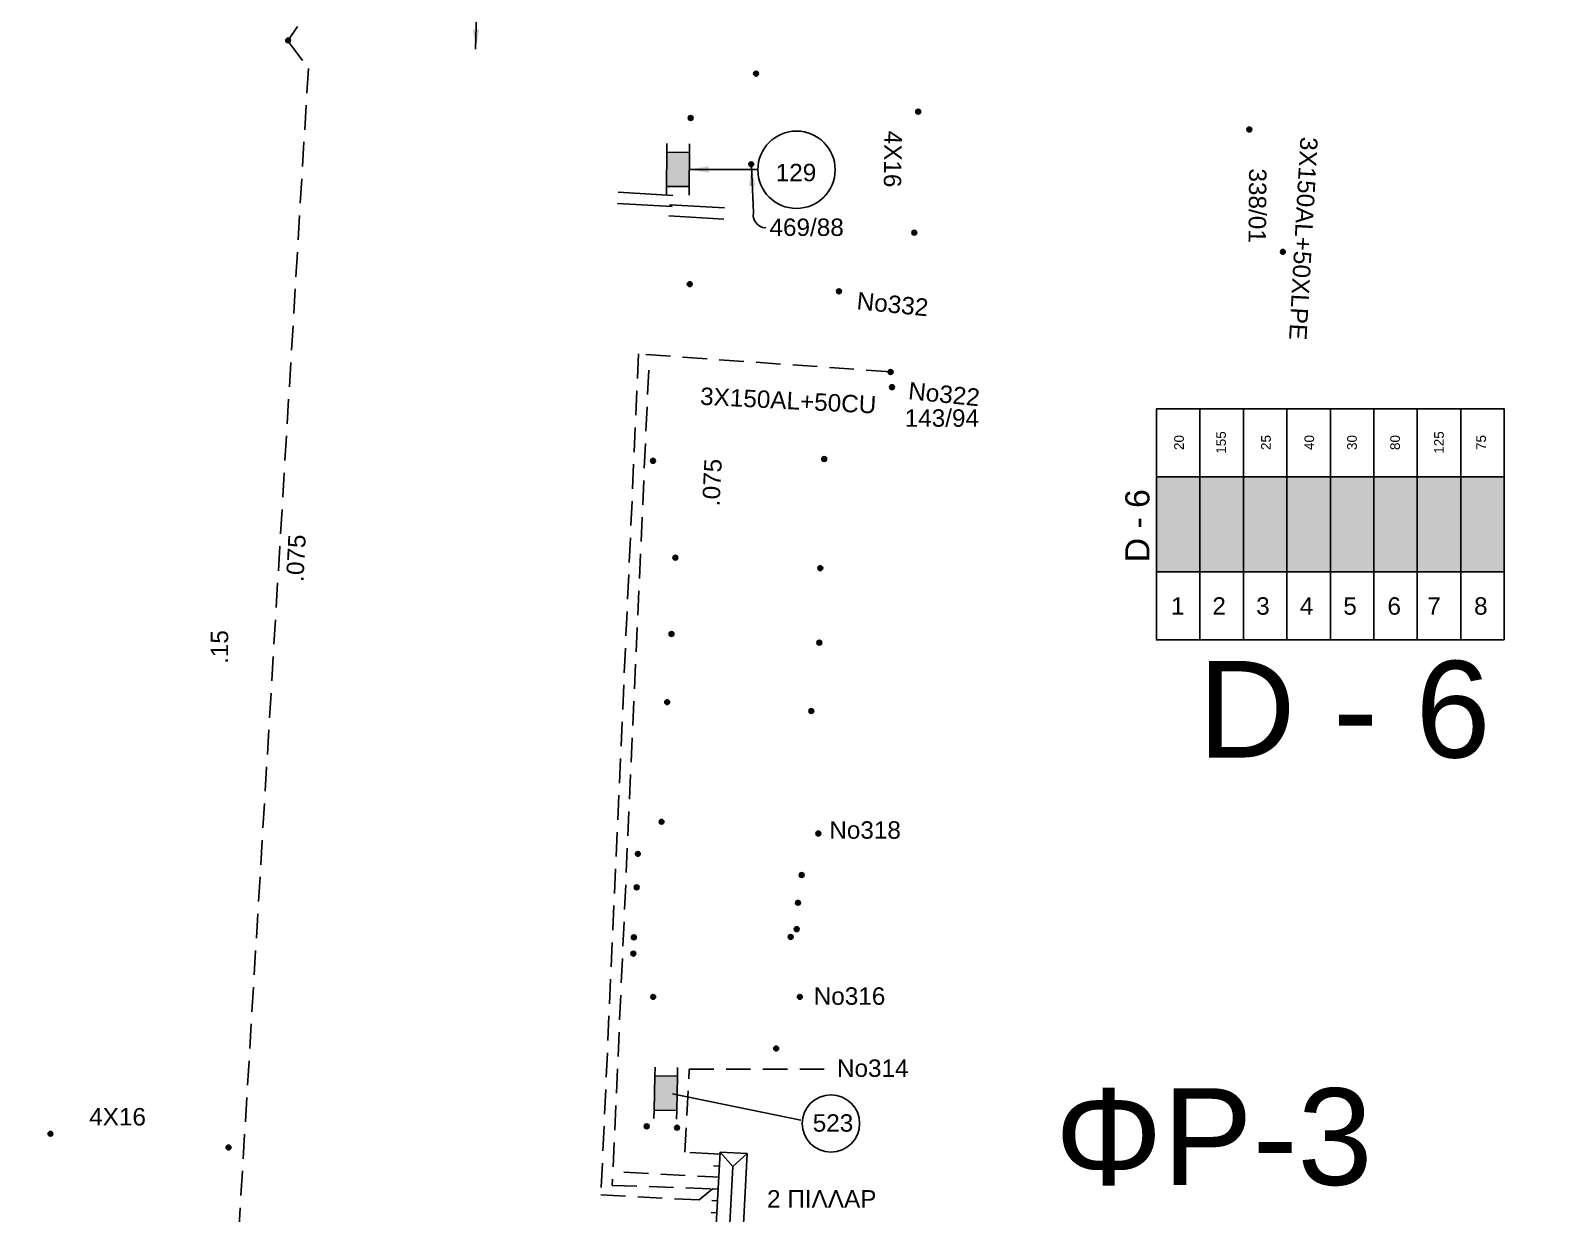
# Model space of a CAD drawing. Header units: millimetres. Extents: x 738 to 2138, y 37 to 533.
# Drawn here: x 839.1 to 918.4, y 319.4 to 380.6 of the extents above; entities that cross this region are included whole.
import ezdxf
from ezdxf.enums import TextEntityAlignment as Align

# ---------------------------------------------------------------- set-up
doc = ezdxf.new("R2010")
doc.units = ezdxf.units.MM
doc.linetypes.add('DASHED', pattern=[19.05, 12.7, -6.35])
for name, color, linetype in [('Link Box 4 Διευθύνσεων', 7, 'Continuous'), ('Άγνωστα', 7, 'Continuous'), ('Ασφαλειοκιβώτια Χ.Τ 8 αναχωρήσεων', 7, 'Continuous'), ('Εναέρια παροχή ΧΤ 4x16', 7, 'Continuous'), ('Επιγραφές - Σχήματα', 7, 'Continuous'), ('Καλώδια ΧΤ   3x150 AL+50XLPE', 7, 'DASHED'), ('Καλώδια ΧΤ   3x150+50AL', 7, 'DASHED'), ('Καλώδια ΧΤ   3x150AL+50CU', 7, 'DASHED'), ('Συνδέσεις', 7, 'Continuous'), ('Τομή', 7, 'Continuous'), ('Υποσταθμός πόλεως', 7, 'Continuous'), ('Υπόβαθρο ΔΕΗ', 7, 'Continuous'), ('Υπόγεια Καλώδια Δικτύου ΧΤ   .075', 7, 'DASHED'), ('Υπόγεια Καλώδια Δικτύου ΧΤ   .15', 7, 'DASHED'), ('Υπόγεια καλώδια Παροχών ΧΤ   4x16AL', 7, 'DASHED')]:
    doc.layers.add(name, color=color, linetype=linetype)
doc.styles.add('arial', font='arial.ttf')
doc.styles.get("Standard").update_dxf_attribs({"font": 'arial.ttf'})
doc.linetypes.add('SYN_LINE', pattern='A,0.5,-0.0001,["/\\/\\/\\/",Standard,S=0.1,R=0,X=0,Y=-0.05],-0.25', length=0.7501)
doc.dimstyles.new('ISO-25', dxfattribs={"dimtxt": 2.5, "dimasz": 2.5, "dimexe": 1.25, "dimexo": 0.625, "dimtad": 1, "dimtxsty": 'Standard', "dimcen": 2.5, "dimadec": 0, "dimazin": 0, "dimtfac": 1, "dimtmove": 0, "dimatfit": 3, "dimfxl": 1, "dimarcsym": 0})

# ---------------------------------------------------------------- blocks, each defined once
blk = doc.blocks.new('LINK BOX 4 ΑΝΑΧΩΡΗΣΕΩΝ')
at = {"layer": 'Link Box 4 Διευθύνσεων', "ltscale": 40}
blk.add_hatch(color=256, dxfattribs=at).paths.add_polyline_path([(-3.54, 0), (-3.54, -4.67), (3.54, -4.67), (3.54, 0)])
for p, q in [((-3.54, 0), (-5.33, 0)), ((5.33, 0), (3.54, 0)), ((-3.54, -4.67), (-5.33, -4.67)), ((5.33, -4.67), (3.54, -4.67))]:
    blk.add_line(p, q, dxfattribs=at)
blk.add_lwpolyline([(-3.54, -4.67), (-3.54, 0), (3.54, 0), (3.54, -4.67)], close=True, dxfattribs=at)
blk = doc.blocks.new('_ΣΥΝΔΕΣΗ')
at = {"layer": 'Συνδέσεις', "linetype": 'SYN_LINE', "ltscale": 40}
blk.add_hatch(color=256, dxfattribs=at).paths.add_polyline_path([(-116.75, 2339.64, 1), (-117.75, 2339.64, 1)])
at = {"layer": 'Συνδέσεις'}
blk.add_circle((-117.25, 2339.64), 0.5, dxfattribs=at)
blk = doc.blocks.new('ΤΟΜΗ')
at = {"layer": 'Τομή', "ltscale": 40}
for p, q in [((-5.68, 0), (5.68, 0)), ((5.68, -2.33), (-5.68, -2.33))]:
    blk.add_line(p, q, dxfattribs=at)
blk = doc.blocks.new('ΑΣΦΑΛΕΙΟΚΙΒΩΤΙΟ ΥΠΟΣΤΑΘΜΟΥ 8 ΑΝΑΧΩΡΗΣΕΩΝ')
at = {"layer": 'Ασφαλειοκιβώτια Χ.Τ 8 αναχωρήσεων', "ltscale": 40}
for p, q in [((-23.91, 36), (23.91, 36)), ((-9.83, 36), (-9.83, -36)), ((9.83, 36), (9.83, -36)), ((-23.91, 27), (23.91, 27)), ((-23.91, 18), (23.91, 18)), ((-23.91, 9), (23.91, 9)), ((-23.91, 0), (23.91, 0)), ((-23.91, -9), (23.91, -9)), ((-23.91, -18), (23.91, -18)), ((-23.91, -27), (23.91, -27))]:
    blk.add_line(p, q, dxfattribs=at)
at = {"layer": 'Ασφαλειοκιβώτια Χ.Τ 8 αναχωρήσεων'}
blk.add_lwpolyline([(-23.91, -36), (23.91, -36), (23.91, 36), (-23.91, 36)], close=True, dxfattribs=at)
for s, p in [('1', (-18.68, 32.99)), ('2', (-18.68, 24.42)), ('3', (-18.68, 15.35)), ('4', (-18.68, 6.32)), ('5', (-18.68, -2.69)), ('6', (-18.68, -11.82)), ('7', (-18.68, -20.07)), ('8', (-18.68, -29.75))]:
    blk.add_text(s, height=3.6, rotation=270, dxfattribs=at).set_placement(p)
at = {"layer": 'Ασφαλειοκιβώτια Χ.Τ 8 αναχωρήσεων', "ltscale": 40}
for tag, height, p in [('ΟΝΟΜΑ', 5, (-0.27, 39.95)), ('ΚΕΙΜΕΝΟ 1', 2, (16.95, 31.32)), ('ΚΕΙΜΕΝΟ 2', 2, (16.95, 22.62)), ('ΚΕΙΜΕΝΟ 3', 2, (16.95, 13.33)), ('ΚΕΙΜΕΝΟ 4', 2, (16.95, 4.36)), ('ΚΕΙΜΕΝΟ 5', 2, (16.95, -4.48)), ('ΚΕΙΜΕΝΟ 6', 2, (16.95, -13.4)), ('ΚΕΙΜΕΝΟ 7', 2, (16.95, -22.48)), ('ΚΕΙΜΕΝΟ 8', 2, (16.95, -31.21)), ('ΣΧ', 2, (-0.21, -38.43))]:
    blk.add_attdef(tag, text='', height=height, dxfattribs=at).set_placement(p, align=Align.MIDDLE_CENTER)
blk = doc.blocks.new('ΥΠΟΣΤΑΘΜΟΣ ΠΟΛΕΩΣ 9 ΑΝΑΧΩΡΗΣΕΩΝ')
at = {"layer": 'Υποσταθμός πόλεως', "ltscale": 40}
for p, q in [((-9.63, -2.82), (-9.63, -4)), ((-7.12, -2.82), (-7.12, -4)), ((-4.84, -2.82), (-4.84, -4)), ((-2.36, -2.82), (-2.36, -4)), ((0.09, -2.82), (0.09, -4)), ((2.55, -2.82), (2.55, -4)), ((5.02, -2.82), (5.02, -4)), ((7.48, -2.82), (7.48, -4)), ((9.61, -2.82), (9.61, -4))]:
    blk.add_line(p, q, dxfattribs=at)
blk.add_lwpolyline([(-10.02, 2.82), (10.02, 2.82), (10.02, -2.82), (-10.02, -2.82)], close=True, dxfattribs=at)
for points in [[(-7.21, 0), (-10.02, 2.82)], [(-10.02, -2.82), (-7.21, 0)], [(-7.21, 0), (7.21, 0)], [(7.21, 0), (10.02, 2.82)], [(10.02, -2.82), (7.21, 0)]]:
    blk.add_lwpolyline(points, dxfattribs=at)
at = {"layer": 'Υποσταθμός πόλεως', "linetype": 'SYN_LINE', "ltscale": 40, "flags": 1}
for tag, p in [('ΜΕΤΑΣΧΗΜΑΤΙΣΜΟΣ', (10.79, 1.71)), ('ΙΣΧΥΣ', (10.77, -1.08)), ('ΑΡΙΘΜΟΣ', (10.89, -3.8))]:
    blk.add_attdef(tag, p, '', height=1.8, dxfattribs=at)

msp = doc.modelspace()

# ---------------------------------------------------------------- hatches: boundary and pattern name
at = {"layer": 'Ασφαλειοκιβώτια Χ.Τ 8 αναχωρήσεων'}
h = msp.add_hatch(color=5, dxfattribs=at)
h.dxf.hatch_style = 1
h.paths.add_polyline_path([(899.65, 357.551), (897.4, 357.551), (897.4, 352.637), (899.65, 352.637)])
h = msp.add_hatch(color=30, dxfattribs=at)
h.dxf.hatch_style = 1
h.paths.add_polyline_path([(901.9, 357.551), (899.65, 357.551), (899.65, 352.637), (901.9, 352.637)])
h = msp.add_hatch(color=1, dxfattribs=at)
h.dxf.hatch_style = 1
h.paths.add_polyline_path([(904.15, 357.551), (901.9, 357.551), (901.9, 352.637), (904.15, 352.637)])
h = msp.add_hatch(color=133, dxfattribs=at)
h.dxf.hatch_style = 1
h.paths.add_polyline_path([(906.4, 357.551), (904.15, 357.551), (904.15, 352.637), (906.4, 352.637)])
h = msp.add_hatch(color=173, dxfattribs=at)
h.dxf.hatch_style = 1
h.paths.add_polyline_path([(908.65, 357.551), (906.4, 357.551), (906.4, 352.637), (908.65, 352.637)])
h = msp.add_hatch(color=85, dxfattribs=at)
h.dxf.hatch_style = 1
h.paths.add_polyline_path([(910.9, 357.551), (908.65, 357.551), (908.65, 352.637), (910.9, 352.637)])
h = msp.add_hatch(color=27, dxfattribs=at)
h.dxf.hatch_style = 1
h.paths.add_polyline_path([(913.15, 357.551), (910.9, 357.551), (910.9, 352.637), (913.15, 352.637)])
h = msp.add_hatch(color=2, dxfattribs=at)
h.dxf.hatch_style = 1
h.paths.add_polyline_path([(915.4, 357.551), (913.15, 357.551), (913.15, 352.637), (915.4, 352.637)])

# ---------------------------------------------------------------- linework, layer by layer
at = {"layer": 'Άγνωστα', "color": 133, "linetype": 'DASHED', "ltscale": 0.1, "const_width": 0.0000003}
msp.add_lwpolyline([(876.665, 378.36), (876.431, 373.832)], dxfattribs=at)
at = {"layer": 'Άγνωστα', "color": 62, "linetype": 'DASHED', "ltscale": 0.2, "const_width": 0.0000003}
msp.add_lwpolyline([(873.126, 367.513), (880.961, 367.133)], dxfattribs=at)
at = {"layer": 'Άγνωστα', "color": 6, "linetype": 'DASHED', "ltscale": 0.1, "const_width": 0.0000003}
for points in [[(871.315, 358.37), (871.042, 358.5), (871.104, 359.053), (871.66, 359.063), (871.701, 359.063), (880.26, 358.463)], [(870.589, 338.062), (870.291, 337.845), (870.291, 337.79), (870.281, 337.372), (870.816, 337.338), (879.096, 336.949)], [(870.271, 336.336), (870.437, 336.339), (869.69, 336.336), (869.59, 336.014), (869.869, 335.763), (870.013, 335.763), (871.582, 335.677), (871.625, 335.677), (878.906, 335.467)], [(870.363, 332.906), (869.932, 332.89), (869.489, 332.934), (869.489, 332.934), (869.586, 334.754), (878.783, 334.147)], [(870.236, 333.755), (869.988, 333.839), (870.086, 334.332), (870.086, 334.332), (878.507, 333.743)]]:
    msp.add_lwpolyline(points, dxfattribs=at)
at = {"layer": 'Άγνωστα', "color": 62, "linetype": 'DASHED', "ltscale": 0.1, "const_width": 0.0000003}
for points in [[(872.506, 353.37), (880.006, 352.827), (880.006, 352.827)], [(872.222, 349.422), (879.958, 348.973)], [(872.085, 345.89), (879.541, 345.436), (879.541, 345.436)], [(871.691, 339.711), (879.904, 339.099)], [(871.347, 330.641), (871.379, 330.641), (878.951, 330.641)], [(872.621, 326.917), (872.621, 327.969), (877.726, 327.969)]]:
    msp.add_lwpolyline(points, dxfattribs=at)
at = {"layer": 'Άγνωστα', "color": 62, "ltscale": 0.1, "const_width": 0.0000003}
msp.add_lwpolyline([(872.564, 324.32), (872.584, 323.911)], dxfattribs=at)
at = {"layer": 'Άγνωστα', "color": 27, "ltscale": 0.1, "const_width": 0.0000003}
msp.add_lwpolyline([(874.484, 321.902), (870.313, 322.121)], dxfattribs=at)
at = {"layer": 'Εναέρια παροχή ΧΤ 4x16', "color": 62, "linetype": 'DASHED', "ltscale": 0.1, "const_width": 0.0000003}
msp.add_lwpolyline([(885.067, 376.373), (884.859, 370.169)], dxfattribs=at)
at = {"layer": 'Εναέρια παροχή ΧΤ 4x16', "color": 133, "ltscale": 0.1, "const_width": 0.0000003}
msp.add_lwpolyline([(840.17, 323.559), (840.37, 323.588), (849.381, 322.851)], dxfattribs=at)
at = {"layer": 'Επιγραφές - Σχήματα'}
msp.add_lwpolyline([(876.542, 371.235), (876.535, 371.028), (876.583, 370.853), (876.671, 370.709), (876.783, 370.596), (876.905, 370.514), (877.022, 370.463), (877.119, 370.444), (877.181, 370.456)], dxfattribs=at)
for centre, radius in [((878.775, 373.446), 2), ((880.557, 324.096), 1.485)]:
    msp.add_circle(centre, radius, dxfattribs=at)
at = {"layer": 'Καλώδια ΧΤ   3x150 AL+50XLPE', "color": 62, "ltscale": 0.1, "const_width": 0.0000003}
msp.add_lwpolyline([(902.21, 375.461), (902.21, 375.397), (902.21, 375.038), (904.114, 374.974), (904.114, 374.974), (903.944, 369.195)], dxfattribs=at)
at = {"layer": 'Καλώδια ΧΤ   3x150+50AL', "color": 1, "ltscale": 0.1, "const_width": 0.0000003}
for points in [[(873.239, 376.114), (873.153, 376.114), (871.327, 376.218), (871.359, 378.207), (866.4, 378.381), (866.943, 387.198), (876.453, 386.868), (876.453, 391.828)], [(924.153, 366.44), (925.547, 366.449), (925.809, 375.409), (893.922, 376.945), (873.385, 377.9), (873.244, 374.777)]]:
    msp.add_lwpolyline(points, dxfattribs=at)
at = {"layer": 'Καλώδια ΧΤ   3x150AL+50CU', "linetype": 'Continuous', "ltscale": 0.1}
msp.add_line((872.356, 325.63), (878.996, 324.271), dxfattribs=at)
at = {"layer": 'Καλώδια ΧΤ   3x150AL+50CU', "color": 173, "linetype": 'DASHED', "ltscale": 0.1}
for points in [[(883.649, 362.992), (870.604, 363.914), (868.659, 320.403), (873.735, 320.137), (874.422, 320.713)], [(871.128, 363.083), (869.241, 320.892), (874.319, 320.716)]]:
    msp.add_lwpolyline(points, dxfattribs=at)
at = {"layer": 'Καλώδια ΧΤ   3x150AL+50CU', "color": 2, "ltscale": 0.1, "const_width": 0.0000003}
msp.add_lwpolyline([(871.128, 363.083), (883.719, 362.206)], dxfattribs=at)
at = {"layer": 'Καλώδια ΧΤ   3x150AL+50CU', "color": 30, "linetype": 'DASHED', "ltscale": 0.1}
msp.add_lwpolyline([(874.517, 322.528), (872.994, 322.607), (873.228, 326.9), (880.251, 326.9)], dxfattribs=at)
at = {"layer": 'Καλώδια ΧΤ   3x150AL+50CU', "color": 6, "linetype": 'DASHED', "ltscale": 0.1}
msp.add_lwpolyline([(869.847, 321.575), (874.454, 321.333)], dxfattribs=at)
at = {"layer": 'Υπόβαθρο ΔΕΗ', "ltscale": 0.1, "const_width": 0.0000003}
for points in [[(782.026, 280.351), (845.817, 275.005), (853.688, 411.72)], [(868.932, 377.837), (864.349, 283.741), (923.962, 280.563), (938.984, 373.708), (868.864, 377.735)], [(874.372, 377.467), (874.372, 377.332), (869.481, 283.467)]]:
    msp.add_lwpolyline(points, dxfattribs=at)
at = {"layer": 'Υπόγεια Καλώδια Δικτύου ΧΤ   .075', "color": 85, "ltscale": 0.1, "const_width": 0.0000003}
msp.add_lwpolyline([(921.636, 377.588), (921.636, 378.298), (852.954, 380.964), (852.618, 381.75), (852.618, 382.019), (854.134, 410.039)], dxfattribs=at)
at = {"layer": 'Υπόγεια Καλώδια Δικτύου ΧΤ   .075', "color": 62, "ltscale": 0.1, "const_width": 0.0000003}
for points in [[(921.114, 374.528), (920.935, 374.528), (873.747, 377.046), (871.1, 326.434), (870.907, 319.669)], [(871.399, 324.408), (871.386, 323.934), (871.024, 323.944)], [(874.358, 319.488), (870.907, 319.669)]]:
    msp.add_lwpolyline(points, dxfattribs=at)
at = {"layer": 'Υπόγεια Καλώδια Δικτύου ΧΤ   .075', "color": 6, "ltscale": 0.1, "const_width": 0.0000003}
msp.add_lwpolyline([(872.053, 372.138), (869.847, 321.575)], dxfattribs=at)
at = {"layer": 'Υπόγεια Καλώδια Δικτύου ΧΤ   .075', "color": 27, "ltscale": 0.1, "const_width": 0.0000003}
msp.add_lwpolyline([(873.216, 372.14), (873.216, 372.14), (871.463, 347.284), (870.316, 322.84), (870.313, 322.121)], dxfattribs=at)
at = {"layer": 'Υπόγεια Καλώδια Δικτύου ΧΤ   .15', "color": 173, "ltscale": 0.1}
msp.add_lwpolyline([(857.263, 454.815), (858.411, 453.83), (857.286, 428.417), (856.353, 411.676), (856.353, 411.676), (853.996, 382.452), (852.457, 380.119), (853.518, 378.686), (849.787, 316.312), (848.069, 281.212)], dxfattribs=at)
at = {"layer": 'Υπόγεια Καλώδια Δικτύου ΧΤ   .15', "color": 27, "ltscale": 0.1}
for points in [[(869.952, 452.675, 0.0000003, 0.0000003, 0), (869.388, 452.674, 0.0000003, 0.0000003, 0), (869.103, 452.318, 0.0000003, 0.0000003, 0), (869.263, 451.808, 0.0000003, 0.0000003, 0), (870.114, 451.223, 0.0000003, 0.0000003, 0), (870.881, 450.872, 0.0000003, 0.0000003, 0), (870.881, 450.872, 0.0000003, 0.0000003, 0), (870.881, 450.872, 0.0000003, 0.0000003, 0), (870.881, 450.872, 0.0000003, 0.0000003, 0), (868.946, 411.686, 0.0000003, 0.0000003, 0), (868.946, 411.686, 0.0000003, 0.0000003, 0), (867.316, 381.959, 0.0000003, 0.0000003, 0), (929.262, 379.262, 0.0000003, 0.0000003, 0), (928.305, 364.346, 0.0000003, 0.0000003, 0), (928.305, 364.346, 0.0000003, 0.0000003, 0), (924.656, 364.351, 0.0000003, 0.0000003, 0), (924.147, 364.378, 0, 0, 0)], [(925.516, 379.378, 0.0000003, 0.0000003, 0), (925.579, 379.378, 0.0000003, 0.0000003, 0), (925.579, 378.715, 0.0000003, 0.0000003, 0), (868.298, 381.039, 0.0000003, 0.0000003, 0), (869.795, 411.618, 0.0000003, 0.0000003, 0), (872.034, 450.566, 0.0000003, 0.0000003, 0), (872.034, 450.566, 0, 0, 0)]]:
    msp.add_lwpolyline(points, format="xyseb", dxfattribs=at)
at = {"layer": 'Υπόγεια Καλώδια Δικτύου ΧΤ   .15', "color": 133, "ltscale": 0.1}
msp.add_lwpolyline([(934.436, 376.597, 0.0000003, 0.0000003, 0), (923.557, 376.282, 0.0000003, 0.0000003, 0), (919.54, 376.478, 0.0000003, 0.0000003, 0), (852.252, 379.474, 0.0000003, 0.0000003, 0), (847.622, 288.167, 0.0000003, 0.0000003, 0), (847.499, 282.571, 0.0000003, 0.0000003, 0), (846.885, 282.571, 0.0000003, 0.0000003, 0), (846.904, 281.294, 0, 0, 0)], format="xyseb", dxfattribs=at)
at = {"layer": 'Υπόγεια Καλώδια Δικτύου ΧΤ   .15', "color": 173, "ltscale": 0.1, "const_width": 0.0000003}
msp.add_lwpolyline([(852.469, 380.14), (852.79, 380.145), (927.681, 376.756), (926.616, 365.653), (924.142, 365.737)], dxfattribs=at)
at = {"layer": 'Υπόγεια Καλώδια Δικτύου ΧΤ   .15', "color": 85, "ltscale": 0.1, "const_width": 0.0000003}
msp.add_lwpolyline([(872.058, 374.785), (872.262, 379.847), (928.296, 377.398), (927.378, 365.07), (924.151, 365.096)], dxfattribs=at)

# ---------------------------------------------------------------- block references
at = {"color": 62, "xscale": 0.25, "yscale": 0.25, "zscale": 0.25}
for p in [(931.52, -209.379), (901.906, -261.034)]:
    msp.add_blockref('_ΣΥΝΔΕΣΗ', p, dxfattribs=at)
at = {"layer": 'Link Box 4 Διευθύνσεων'}
for p, xscale, yscale, zscale, rotation in [((872.06, 373.467), 0.2500000000000091, 0.2500000000000091, 0.2500000000000091, 89.60585166591787), ((871.427, 325.677), 0.2500000000000443, 0.2500000000000443, 0.2500000000000443, 88.74540958606303)]:
    msp.add_blockref('LINK BOX 4 ΑΝΑΧΩΡΗΣΕΩΝ', p, dxfattribs=dict(at, xscale=xscale, yscale=yscale, zscale=zscale, rotation=rotation))
at = {"layer": 'Άγνωστα', "xscale": 0.25, "yscale": 0.25, "zscale": 0.25}
for p in [(905.996, -206.488), (905.746, -211.178), (900.662, -226.524), (909.523, -226.431), (909.522, -226.434), (901.821, -231.536), (909.318, -232.079), (901.619, -235.487), (909.271, -235.933), (901.398, -239.016), (901.106, -245.202), (909.216, -245.807), (899.88, -246.865), (899.816, -248.596), (899.669, -251.184), (899.645, -252.025), (900.675, -254.265)]:
    msp.add_blockref('_ΣΥΝΔΕΣΗ', p, dxfattribs=at)
at = {"layer": 'Άγνωστα', "linetype": 'DASHED', "xscale": 0.25, "yscale": 0.25, "zscale": 0.25}
for p in [(908.853, -239.47), (908.356, -247.955), (908.166, -249.393), (908.095, -250.759), (907.786, -251.162), (908.263, -254.265)]:
    msp.add_blockref('_ΣΥΝΔΕΣΗ', p, dxfattribs=at)
at = {"layer": 'Άγνωστα', "color": 62, "linetype": 'DASHED', "xscale": 0.25, "yscale": 0.25, "zscale": 0.25}
msp.add_blockref('_ΣΥΝΔΕΣΗ', (907.039, -256.937), dxfattribs=at)
at = {"layer": 'Ασφαλειοκιβώτια Χ.Τ 8 αναχωρήσεων', "xscale": 0.25, "yscale": 0.25, "zscale": 0.25, "rotation": 90}
msp.add_blockref('ΑΣΦΑΛΕΙΟΚΙΒΩΤΙΟ ΥΠΟΣΤΑΘΜΟΥ 8 ΑΝΑΧΩΡΗΣΕΩΝ', (906.4, 355.094), dxfattribs=at).add_auto_attribs({'ΟΝΟΜΑ': 'D - 6', 'ΚΕΙΜΕΝΟ 2': '155', 'ΚΕΙΜΕΝΟ 1': '20', 'ΚΕΙΜΕΝΟ 3': '25', 'ΚΕΙΜΕΝΟ 4': '40', 'ΚΕΙΜΕΝΟ 5': '30', 'ΚΕΙΜΕΝΟ 6': '80', 'ΚΕΙΜΕΝΟ 7': '125', 'ΚΕΙΜΕΝΟ 8': '75'})
at = {"layer": 'Καλώδια ΧΤ   3x150 AL+50XLPE', "color": 62, "xscale": 0.25, "yscale": 0.25, "zscale": 0.25}
msp.add_blockref('_ΣΥΝΔΕΣΗ', (933.257, -215.711), dxfattribs=at)
at = {"layer": 'Καλώδια ΧΤ   3x150+50AL', "xscale": 0.25, "yscale": 0.25, "zscale": 0.25}
msp.add_blockref('_ΣΥΝΔΕΣΗ', (902.611, -208.787), dxfattribs=at)
at = {"layer": 'Συνδέσεις', "xscale": 0.25, "yscale": 0.25, "zscale": 0.25}
for p in [(881.781, -204.769), (902.563, -217.381), (910.285, -217.756), (912.958, -221.929), (913.029, -222.715)]:
    msp.add_blockref('_ΣΥΝΔΕΣΗ', p, dxfattribs=at)
at = {"layer": 'Τομή', "xscale": 0.2500000000000016, "yscale": 0.2500000000000016, "zscale": 0.2500000000000016, "rotation": 356.6919941552538}
for p in [(870.963, 372.201), (873.625, 371.555)]:
    msp.add_blockref('ΤΟΜΗ', p, dxfattribs=at)
at = {"layer": 'Υποσταθμός πόλεως', "xscale": 0.2499999999999999, "yscale": 0.2499999999999999, "zscale": 0.2499999999999999, "rotation": 267}
msp.add_blockref('ΥΠΟΣΤΑΘΜΟΣ ΠΟΛΕΩΣ 9 ΑΝΑΧΩΡΗΣΕΩΝ', (875.39, 320.072), dxfattribs=at)
at = {"layer": 'Υπόγεια Καλώδια Δικτύου ΧΤ   .075', "color": 62, "xscale": 0.25, "yscale": 0.25, "zscale": 0.25}
msp.add_blockref('_ΣΥΝΔΕΣΗ', (900.337, -260.962), dxfattribs=at)
at = {"layer": 'Υπόγεια καλώδια Παροχών ΧΤ   4x16AL', "xscale": 0.25, "yscale": 0.25, "zscale": 0.25}
for p in [(914.381, -208.457), (914.183, -214.72), (869.482, -261.347), (878.694, -262.055)]:
    msp.add_blockref('_ΣΥΝΔΕΣΗ', p, dxfattribs=at)

# ---------------------------------------------------------------- texts
at = {"layer": 'Εναέρια παροχή ΧΤ 4x16', "insert": (884.236, 375.461), "char_height": 0.9, "width": 84.18588, "attachment_point": 1, "rotation": 269.02824, "style": 'arial'}
msp.add_mtext('4X16', dxfattribs=at)
at = {"layer": 'Εναέρια παροχή ΧΤ 4x16', "insert": (842.176, 324.895), "char_height": 0.9, "width": 84.18588, "attachment_point": 1, "style": 'arial'}
msp.add_mtext('4X16', dxfattribs=at)
at = {"layer": 'Επιγραφές - Σχήματα', "char_height": 0.9, "width": 2.34233, "attachment_point": 1}
for s, insert in [('129', (877.7, 373.751)), ('523', (879.616, 324.572))]:
    msp.add_mtext(s, dxfattribs=dict(at, insert=insert))
at = {"layer": 'Επιγραφές - Σχήματα', "char_height": 0.9, "width": 84.18588, "attachment_point": 1, "style": 'arial'}
for s, insert, rotation in [('338/01', (903.096, 373.51), 269.51821), ('No332', (881.95, 367.125), 354.29573), ('No322', (884.616, 362.471), 354.29573)]:
    msp.add_mtext(s, dxfattribs=dict(at, insert=insert, rotation=rotation))
for s, insert in [('469/88', (877.378, 370.922)), ('469/88', (877.378, 370.922)), ('143/94', (884.375, 361.049)), ('No318', (880.472, 339.732)), ('No316', (879.667, 331.139)), ('No314', (880.869, 327.407)), ('2 ΠΙΛΛΑΡ', (877.251, 320.646))]:
    msp.add_mtext(s, dxfattribs=dict(at, insert=insert))
at = {"layer": 'Επιγραφές - Σχήματα', "linetype": 'DASHED', "char_height": 5, "attachment_point": 1}
for s, insert, width in [('D - 6', (899.555, 348.031), 14.99079), ('ΦP-3', (892.144, 325.916), 16.62739)]:
    msp.add_mtext(s, dxfattribs=dict(at, insert=insert, width=width))
at = {"layer": 'Καλώδια ΧΤ   3x150 AL+50XLPE', "insert": (905.002, 369.888), "char_height": 0.9, "width": 13.92422, "attachment_point": 5, "rotation": 266.79241, "style": 'arial'}
msp.add_mtext('3X150AL+50XLPE', dxfattribs=at)
at = {"layer": 'Καλώδια ΧΤ   3x150AL+50CU', "insert": (873.817, 362.188), "char_height": 0.9, "width": 84.18588, "attachment_point": 1, "rotation": 357.11613, "style": 'arial'}
msp.add_mtext('3X150AL+50CU', dxfattribs=at)
at = {"layer": 'Υπόγεια Καλώδια Δικτύου ΧΤ   .075', "char_height": 0.9, "width": 84.18588, "attachment_point": 1, "rotation": 87.1034, "style": 'arial'}
for insert in [(873.892, 356.068), (852.361, 352.152)]:
    msp.add_mtext('.075', dxfattribs=dict(at, insert=insert))
at = {"layer": 'Υπόγεια Καλώδια Δικτύου ΧΤ   .15', "insert": (848.464, 347.876), "char_height": 0.9, "width": 84.18588, "attachment_point": 1, "rotation": 89.84791, "style": 'arial'}
msp.add_mtext('.15', dxfattribs=at)

# ---------------------------------------------------------------- leaders
at = {"layer": 'Επιγραφές - Σχήματα'}
for points in [[(862.173, 379.692), (862.226, 382.06)], [(873.227, 373.459), (876.775, 373.465)], [(876.441, 373.601), (876.542, 371.235)]]:
    msp.add_leader(points, dimstyle='ISO-25', override={"dimasz": 1, "dimgap": 0.625, "dimtad": 0}, dxfattribs=at)

doc.saveas('drawing.dxf')
